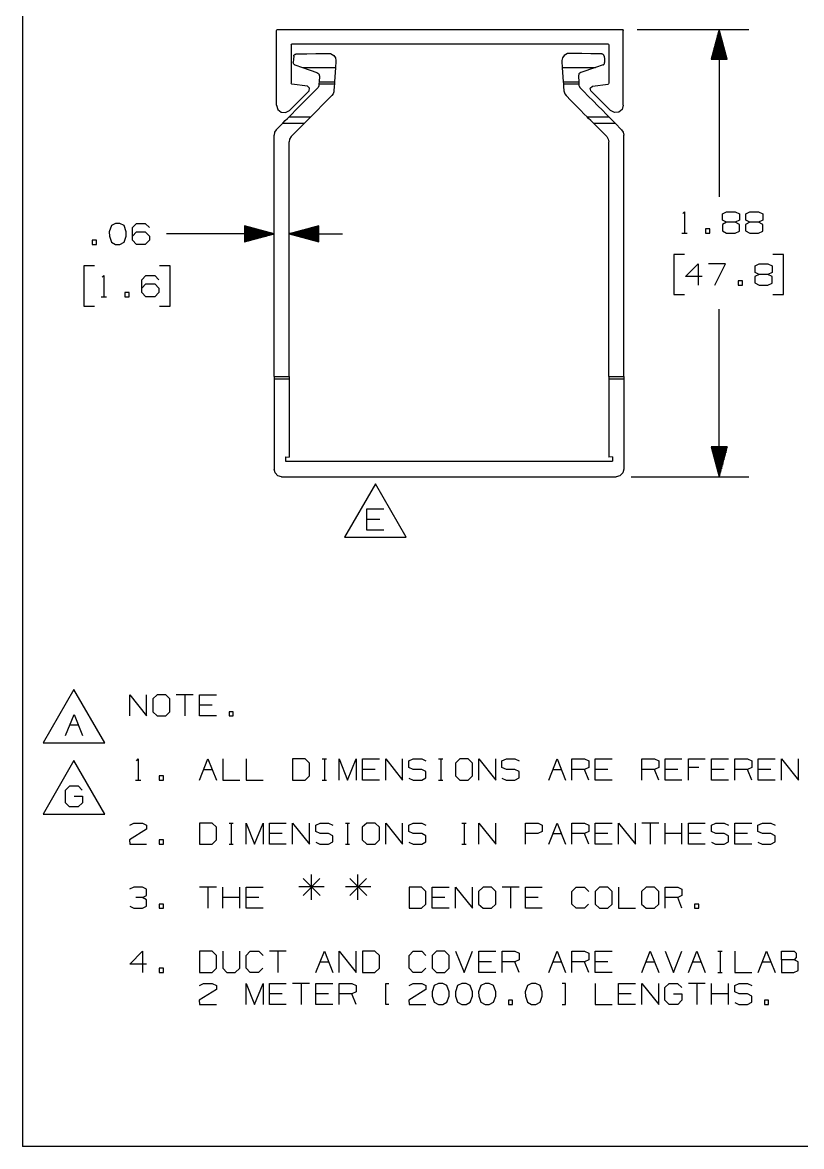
# Model space of a CAD drawing. Extents: x 0.6 to 16.4, y 0.4 to 10.6.
# Drawn here: x 0.633 to 3.915, y 0.44 to 5.172 of the extents above; entities that cross this region are included whole.
import ezdxf

# ---------------------------------------------------------------- set-up
doc = ezdxf.new("R2010")
doc.units = 0
doc.header["$MEASUREMENT"] = 0
doc.layers.add('1', color=7, linetype='Continuous')

msp = doc.modelspace()

# ---------------------------------------------------------------- linework, layer by layer
at = {"layer": '1', "color": 7, "linetype": 'Continuous'}
for p, q in [((0.633067, 10.641915), (0.633067, 0.440085)), ((1.703849, 5.138628), (1.705003, 5.141412)), ((1.703849, 4.823667), (1.703849, 5.138628)), ((1.705003, 5.141412), (1.707786, 5.142565)), ((1.707786, 5.142565), (3.160542, 5.142565)), ((3.160542, 5.142565), (3.163326, 5.141412)), ((3.163326, 5.141412), (3.164479, 5.138628)), ((3.164479, 4.823667), (3.164479, 5.138628)), ((3.223042, 5.142565), (3.69377, 5.142565)), ((3.56877, 5.142565), (3.535277, 5.017565)), ((3.56177, 5.017565), (3.56177, 5.11644)), ((3.563771, 5.017565), (3.563771, 5.123905)), ((3.56577, 5.017565), (3.56577, 5.131369)), ((3.56777, 5.017565), (3.56777, 5.138833)), ((3.56877, 5.142565), (3.56877, 4.438076)), ((3.602264, 5.017565), (3.56877, 5.142565)), ((3.569771, 5.017565), (3.569771, 5.138833)), ((3.57177, 5.017565), (3.57177, 5.131369)), ((3.573771, 5.017565), (3.573771, 5.123905)), ((3.57577, 5.017565), (3.57577, 5.11644)), ((1.764873, 5.077604), (1.766026, 5.080388)), ((1.764873, 5.077604), (1.764873, 4.915702)), ((1.766026, 5.080388), (1.76881, 5.081541)), ((1.76881, 5.081541), (3.099519, 5.081541)), ((3.099519, 5.081541), (3.102303, 5.080388)), ((3.102303, 5.080388), (3.103456, 5.077604)), ((3.103456, 5.077604), (3.103456, 4.915702)), ((3.547771, 5.017565), (3.547771, 5.064192)), ((3.549771, 5.017565), (3.549771, 5.071656)), ((3.55177, 5.017565), (3.55177, 5.07912)), ((3.553771, 5.017565), (3.553771, 5.086584)), ((3.55577, 5.017565), (3.55577, 5.094048)), ((3.55777, 5.017565), (3.55777, 5.101512)), ((3.559771, 5.017565), (3.559771, 5.108976)), ((3.57777, 5.017565), (3.57777, 5.108976)), ((3.579771, 5.017565), (3.579771, 5.101512)), ((3.58177, 5.017565), (3.58177, 5.094048)), ((3.583771, 5.017565), (3.583771, 5.086584)), ((3.585771, 5.017565), (3.585771, 5.07912)), ((3.58777, 5.017565), (3.58777, 5.071656)), ((3.589771, 5.017565), (3.589771, 5.064192)), ((1.774968, 5.01806), (1.773967, 5.003278)), ((1.775779, 5.030028), (1.774968, 5.01806)), ((1.775779, 5.030028), (1.776731, 5.033634)), ((1.776731, 5.033634), (1.780008, 5.037463)), ((1.780008, 5.037463), (1.781483, 5.038304)), ((1.781483, 5.038304), (1.783397, 5.038956)), ((1.783397, 5.038956), (1.784561, 5.039151)), ((1.784561, 5.039151), (1.785406, 5.039204)), ((1.785406, 5.039204), (1.831337, 5.040106)), ((1.831337, 5.040106), (1.869445, 5.040854)), ((1.869445, 5.040854), (1.899628, 5.041447)), ((1.899628, 5.041447), (1.921807, 5.041883)), ((1.921807, 5.041883), (1.922556, 5.041888)), ((1.922556, 5.041888), (1.923807, 5.041858)), ((1.923807, 5.041858), (1.925639, 5.041724)), ((1.925639, 5.041724), (1.931069, 5.040679)), ((1.931069, 5.040679), (1.945106, 5.032246)), ((1.945106, 5.032246), (1.951558, 5.022361)), ((1.951558, 5.022361), (1.953873, 5.012137)), ((2.908094, 5.022412), (2.905761, 5.012188)), ((2.914579, 5.032302), (2.908094, 5.022412)), ((2.928628, 5.040698), (2.914579, 5.032302)), ((2.934009, 5.041726), (2.928628, 5.040698)), ((2.935841, 5.041859), (2.934009, 5.041726)), ((2.937206, 5.041889), (2.935841, 5.041859)), ((2.937824, 5.041883), (2.937206, 5.041889)), ((2.960003, 5.041447), (2.937824, 5.041883)), ((2.990186, 5.040854), (2.960003, 5.041447)), ((3.028294, 5.040106), (2.990186, 5.040854)), ((3.074225, 5.039204), (3.028294, 5.040106)), ((3.07507, 5.039151), (3.074225, 5.039204)), ((3.076234, 5.038956), (3.07507, 5.039151)), ((3.078148, 5.038304), (3.076234, 5.038956)), ((3.079623, 5.037463), (3.078148, 5.038304)), ((3.0829, 5.033634), (3.079623, 5.037463)), ((3.083852, 5.030028), (3.0829, 5.033634)), ((3.083852, 5.030028), (3.084663, 5.01806)), ((3.084663, 5.01806), (3.085664, 5.003278)), ((3.535277, 5.017565), (3.602264, 5.017565)), ((3.53577, 5.017565), (3.53577, 5.019407)), ((3.53577, 5.017565), (3.53577, 5.019407)), ((3.537771, 5.017565), (3.537771, 5.026871)), ((3.539771, 5.017565), (3.539771, 5.034335)), ((3.54177, 5.017565), (3.54177, 5.0418)), ((3.543771, 5.017565), (3.543771, 5.049263)), ((3.54577, 5.017565), (3.54577, 5.056727)), ((3.59177, 5.017565), (3.59177, 5.056727)), ((3.593771, 5.017565), (3.593771, 5.049263)), ((3.595771, 5.017565), (3.595771, 5.0418)), ((3.59777, 5.017565), (3.59777, 5.034335)), ((3.599771, 5.017565), (3.599771, 5.026871)), ((3.60177, 5.017565), (3.60177, 5.019407)), ((3.60177, 5.017565), (3.60177, 5.019407)), ((1.773961, 5.002042), (1.773967, 5.003278)), ((1.774666, 4.998915), (1.773961, 5.002042)), ((1.776334, 4.996185), (1.774666, 4.998915)), ((1.778812, 4.994121), (1.776334, 4.996185)), ((1.780603, 4.9933), (1.778812, 4.994121)), ((1.780603, 4.9933), (1.812828, 4.982282)), ((1.812828, 4.982282), (1.873867, 4.961414)), ((1.812828, 4.982282), (1.952089, 4.982282)), ((1.952089, 4.982282), (1.947979, 4.921604)), ((1.953849, 5.008264), (1.952089, 4.982282)), ((1.953873, 5.012137), (1.953849, 5.008264)), ((2.905761, 5.012188), (2.905782, 5.008264)), ((2.905782, 5.008264), (2.907542, 4.982282)), ((2.907542, 4.982282), (2.911652, 4.921604)), ((2.907542, 4.982282), (3.046803, 4.982282)), ((3.046803, 4.982282), (2.985764, 4.961414)), ((3.079028, 4.9933), (3.046803, 4.982282)), ((3.079028, 4.9933), (3.080819, 4.994121)), ((3.080819, 4.994121), (3.083297, 4.996185)), ((3.083297, 4.996185), (3.084965, 4.998915)), ((3.084965, 4.998915), (3.08567, 5.002042)), ((3.08567, 5.002042), (3.085664, 5.003278)), ((1.873867, 4.961414), (1.881886, 4.955233)), ((1.881886, 4.955233), (1.884485, 4.945448)), ((1.88287, 4.921604), (1.882351, 4.913944)), ((1.884485, 4.945448), (1.88287, 4.921604)), ((1.88287, 4.921604), (1.947979, 4.921604)), ((1.947979, 4.921604), (1.94746, 4.913944)), ((2.911652, 4.921604), (2.912171, 4.913944)), ((2.911652, 4.921604), (2.976761, 4.921604)), ((2.977745, 4.955233), (2.975146, 4.945448)), ((2.975146, 4.945448), (2.976761, 4.921604)), ((2.976761, 4.921604), (2.97728, 4.913944)), ((2.985764, 4.961414), (2.977745, 4.955233)), ((1.840326, 4.884106), (1.757617, 4.801396)), ((1.76585, 4.913106), (1.764873, 4.915702)), ((1.768296, 4.911799), (1.76585, 4.913106)), ((1.833855, 4.903168), (1.768296, 4.911799)), ((1.843018, 4.895649), (1.833855, 4.903168)), ((1.840326, 4.884106), (1.843018, 4.895649)), ((1.842641, 4.862107), (1.861486, 4.881147)), ((1.861486, 4.881147), (1.877376, 4.897202)), ((1.878482, 4.898445), (1.877376, 4.897202)), ((1.881519, 4.904701), (1.878482, 4.898445)), ((1.881895, 4.907216), (1.881519, 4.904701)), ((1.882351, 4.913944), (1.881895, 4.907216)), ((1.882351, 4.913944), (1.94746, 4.913944)), ((1.944936, 4.880383), (1.94155, 4.871131)), ((1.945454, 4.88432), (1.944936, 4.880383)), ((1.946692, 4.902601), (1.945454, 4.88432)), ((1.94746, 4.913944), (1.946692, 4.902601)), ((2.912171, 4.913944), (2.912939, 4.902601)), ((2.912171, 4.913944), (2.97728, 4.913944)), ((2.912939, 4.902601), (2.914177, 4.88432)), ((2.914177, 4.88432), (2.914695, 4.880383)), ((2.914695, 4.880383), (2.918081, 4.871131)), ((2.97728, 4.913944), (2.977736, 4.907216)), ((2.977736, 4.907216), (2.978112, 4.904701)), ((2.978112, 4.904701), (2.981149, 4.898445)), ((2.981149, 4.898445), (2.982255, 4.897202)), ((2.998145, 4.881147), (2.982255, 4.897202)), ((3.01699, 4.862107), (2.998145, 4.881147)), ((3.025311, 4.895649), (3.034473, 4.903168)), ((3.028003, 4.884106), (3.025311, 4.895649)), ((3.028003, 4.884106), (3.110712, 4.801396)), ((3.034473, 4.903168), (3.100033, 4.911799)), ((3.102479, 4.913106), (3.100033, 4.911799)), ((3.103456, 4.915702), (3.102479, 4.913106)), ((1.801972, 4.821016), (1.822284, 4.841539)), ((1.822284, 4.841539), (1.842641, 4.862107)), ((1.894884, 4.82233), (1.915698, 4.84336)), ((1.915698, 4.84336), (1.936415, 4.864292)), ((1.94155, 4.871131), (1.936415, 4.864292)), ((2.918081, 4.871131), (2.923216, 4.864292)), ((2.943933, 4.84336), (2.923216, 4.864292)), ((2.964747, 4.82233), (2.943933, 4.84336)), ((3.037347, 4.841539), (3.01699, 4.862107)), ((3.057659, 4.821016), (3.037347, 4.841539)), ((1.703849, 4.823667), (1.709157, 4.806169)), ((1.709157, 4.806169), (1.723292, 4.794569)), ((1.723292, 4.794569), (1.74149, 4.792776)), ((1.74149, 4.792776), (1.757617, 4.801396)), ((1.756125, 4.774694), (1.767577, 4.786264)), ((1.767577, 4.786264), (1.783259, 4.802109)), ((1.783259, 4.802109), (1.801972, 4.821016)), ((1.847736, 4.774694), (1.85949, 4.786569)), ((1.85949, 4.786569), (1.875635, 4.802882)), ((1.875635, 4.802882), (1.894884, 4.82233)), ((2.983996, 4.802882), (2.964747, 4.82233)), ((3.000141, 4.786569), (2.983996, 4.802882)), ((3.011895, 4.774694), (3.000141, 4.786569)), ((3.076372, 4.802109), (3.057659, 4.821016)), ((3.092055, 4.786264), (3.076372, 4.802109)), ((3.103506, 4.774694), (3.092055, 4.786264)), ((3.126839, 4.792776), (3.110712, 4.801396)), ((3.145036, 4.794569), (3.126839, 4.792776)), ((3.159171, 4.806169), (3.145036, 4.794569)), ((3.164479, 4.823667), (3.159171, 4.806169)), ((1.729426, 4.747718), (1.702115, 4.720124)), ((1.729426, 4.747718), (1.740236, 4.75864)), ((1.729426, 4.747718), (1.821038, 4.747718)), ((1.740236, 4.75864), (1.749563, 4.768064)), ((1.749563, 4.768064), (1.756125, 4.774694)), ((1.756125, 4.774694), (1.847736, 4.774694)), ((1.821038, 4.747718), (1.765278, 4.691381)), ((1.821038, 4.747718), (1.831848, 4.75864)), ((1.831848, 4.75864), (1.841174, 4.768064)), ((1.841174, 4.768064), (1.847736, 4.774694)), ((3.018457, 4.768064), (3.011895, 4.774694)), ((3.011895, 4.774694), (3.103506, 4.774694)), ((3.027783, 4.75864), (3.018457, 4.768064)), ((3.038594, 4.747718), (3.027783, 4.75864)), ((3.038594, 4.747718), (3.094353, 4.691381)), ((3.038594, 4.747718), (3.130205, 4.747718)), ((3.110069, 4.768064), (3.103506, 4.774694)), ((3.119395, 4.75864), (3.110069, 4.768064)), ((3.130205, 4.747718), (3.119395, 4.75864)), ((3.130205, 4.747718), (3.157516, 4.720124)), ((1.695369, 4.709941), (1.693005, 4.697958)), ((1.693357, 3.681416), (1.693005, 4.697958)), ((1.702115, 4.720124), (1.695369, 4.709941)), ((1.765278, 4.691381), (1.758532, 4.681198)), ((3.094353, 4.691381), (3.101099, 4.681198)), ((3.157516, 4.720124), (3.164262, 4.709941)), ((3.164262, 4.709941), (3.166626, 4.697958)), ((3.166274, 3.681416), (3.166626, 4.697958)), ((1.758532, 4.681198), (1.756168, 4.669214)), ((1.75651, 3.681416), (1.756168, 4.669214)), ((3.101099, 4.681198), (3.103464, 4.669214)), ((3.103122, 3.681416), (3.103464, 4.669214)), ((1.693181, 4.252187), (1.693181, 4.406995)), ((1.756339, 4.237815), (1.756339, 4.406995)), ((3.414645, 4.367139), (3.422146, 4.374639)), ((3.422146, 4.374639), (3.422146, 4.285577)), ((3.582645, 4.366202), (3.59952, 4.374639)), ((3.582645, 4.339014), (3.582645, 4.366202)), ((3.59952, 4.374639), (3.636083, 4.374639)), ((3.636083, 4.374639), (3.653895, 4.366202)), ((3.653895, 4.366202), (3.653895, 4.339014)), ((3.680708, 4.366202), (3.697583, 4.374639)), ((3.680708, 4.339014), (3.680708, 4.366202)), ((3.697583, 4.374639), (3.734145, 4.374639)), ((3.734145, 4.374639), (3.751958, 4.366202)), ((3.751958, 4.366202), (3.751958, 4.339014)), ((1.007619, 4.31762), (0.998244, 4.290432)), ((1.025431, 4.326057), (1.007619, 4.31762)), ((1.043244, 4.326057), (1.025431, 4.326057)), ((1.061056, 4.31762), (1.043244, 4.326057)), ((1.070431, 4.290432), (1.061056, 4.31762)), ((1.097244, 4.308245), (1.114118, 4.326057)), ((1.097244, 4.254807), (1.097244, 4.308245)), ((1.114118, 4.326057), (1.150681, 4.326057)), ((1.150681, 4.326057), (1.168494, 4.308245)), ((1.693181, 4.281995), (1.568181, 4.315488)), ((1.568181, 4.315488), (1.568181, 4.248501)), ((1.568181, 4.314995), (1.570023, 4.314995)), ((1.568181, 4.314995), (1.570023, 4.314995)), ((1.568181, 4.312995), (1.577487, 4.312995)), ((1.568181, 4.310995), (1.584952, 4.310995)), ((1.568181, 4.308995), (1.592416, 4.308995)), ((1.568181, 4.306995), (1.59988, 4.306995)), ((1.881339, 4.315488), (1.756339, 4.281995)), ((1.881339, 4.306995), (1.84964, 4.306995)), ((1.881339, 4.308995), (1.857104, 4.308995)), ((1.881339, 4.310995), (1.864568, 4.310995)), ((1.881339, 4.312995), (1.872032, 4.312995)), ((1.881339, 4.314995), (1.879496, 4.314995)), ((1.881339, 4.314995), (1.879496, 4.314995)), ((1.881339, 4.248501), (1.881339, 4.315488)), ((3.59952, 4.330576), (3.581708, 4.321202)), ((3.581708, 4.321202), (3.581708, 4.294951)), ((3.59952, 4.330576), (3.582645, 4.339014)), ((3.636083, 4.330576), (3.59952, 4.330576)), ((3.653895, 4.339014), (3.636083, 4.330576)), ((3.653895, 4.321202), (3.636083, 4.330576)), ((3.653895, 4.294014), (3.653895, 4.321202)), ((3.697583, 4.330576), (3.67977, 4.321202)), ((3.67977, 4.321202), (3.67977, 4.294951)), ((3.697583, 4.330576), (3.680708, 4.339014)), ((3.734145, 4.330576), (3.697583, 4.330576)), ((3.751958, 4.339014), (3.734145, 4.330576)), ((3.751958, 4.321202), (3.734145, 4.330576)), ((3.751958, 4.294014), (3.751958, 4.321202)), ((0.998244, 4.290432), (0.999181, 4.27262)), ((0.999181, 4.27262), (1.007619, 4.24637)), ((1.061056, 4.24637), (1.070431, 4.27262)), ((1.070431, 4.27262), (1.070431, 4.290432)), ((1.097244, 4.27262), (1.114118, 4.290432)), ((1.114118, 4.290432), (1.150681, 4.290432)), ((1.150681, 4.290432), (1.168494, 4.27262)), ((1.168494, 4.27262), (1.168494, 4.254807)), ((1.489431, 4.281995), (1.239431, 4.281995)), ((1.693181, 4.281995), (1.489431, 4.281995)), ((1.568181, 4.304995), (1.607344, 4.304995)), ((1.568181, 4.302995), (1.614808, 4.302995)), ((1.568181, 4.300995), (1.622272, 4.300995)), ((1.568181, 4.298995), (1.629736, 4.298995)), ((1.568181, 4.296995), (1.6372, 4.296995)), ((1.568181, 4.294995), (1.644664, 4.294995)), ((1.568181, 4.292995), (1.652128, 4.292995)), ((1.568181, 4.290995), (1.659593, 4.290995)), ((1.568181, 4.288995), (1.667057, 4.288995)), ((1.568181, 4.286995), (1.674521, 4.286995)), ((1.568181, 4.284995), (1.681985, 4.284995)), ((1.568181, 4.282995), (1.689449, 4.282995)), ((1.568181, 4.248501), (1.693181, 4.281995)), ((1.568181, 4.280995), (1.689449, 4.280995)), ((1.568181, 4.278995), (1.681985, 4.278995)), ((1.568181, 4.276995), (1.674521, 4.276995)), ((1.568181, 4.274995), (1.667057, 4.274995)), ((1.568181, 4.272995), (1.659593, 4.272995)), ((1.568181, 4.270995), (1.652128, 4.270995)), ((1.568181, 4.268995), (1.644664, 4.268995)), ((1.568181, 4.266995), (1.6372, 4.266995)), ((1.568181, 4.264995), (1.629736, 4.264995)), ((1.568181, 4.262995), (1.622272, 4.262995)), ((1.568181, 4.260995), (1.614808, 4.260995)), ((1.568181, 4.258995), (1.607344, 4.258995)), ((1.756339, 4.281995), (1.981339, 4.281995)), ((1.756339, 4.281995), (1.881339, 4.248501)), ((1.881339, 4.282995), (1.760071, 4.282995)), ((1.881339, 4.280995), (1.760071, 4.280995)), ((1.881339, 4.284995), (1.767535, 4.284995)), ((1.881339, 4.278995), (1.767535, 4.278995)), ((1.881339, 4.286995), (1.774999, 4.286995)), ((1.881339, 4.276995), (1.774999, 4.276995)), ((1.881339, 4.288995), (1.782463, 4.288995)), ((1.881339, 4.274995), (1.782463, 4.274995)), ((1.881339, 4.290995), (1.789927, 4.290995)), ((1.881339, 4.272995), (1.789927, 4.272995)), ((1.881339, 4.292995), (1.797391, 4.292995)), ((1.881339, 4.270995), (1.797391, 4.270995)), ((1.881339, 4.294995), (1.804855, 4.294995)), ((1.881339, 4.268995), (1.804855, 4.268995)), ((1.881339, 4.296995), (1.812319, 4.296995)), ((1.881339, 4.266995), (1.812319, 4.266995)), ((1.881339, 4.298995), (1.819783, 4.298995)), ((1.881339, 4.264995), (1.819783, 4.264995)), ((1.881339, 4.300995), (1.827248, 4.300995)), ((1.881339, 4.262995), (1.827248, 4.262995)), ((1.881339, 4.302995), (1.834712, 4.302995)), ((1.881339, 4.260995), (1.834712, 4.260995)), ((1.881339, 4.304995), (1.842176, 4.304995)), ((1.881339, 4.258995), (1.842176, 4.258995)), ((3.410896, 4.285577), (3.433395, 4.285577)), ((3.528646, 4.303389), (3.510833, 4.303389)), ((3.510833, 4.303389), (3.510833, 4.285577)), ((3.510833, 4.285577), (3.528646, 4.285577)), ((3.528646, 4.285577), (3.528646, 4.303389)), ((3.581708, 4.294951), (3.59952, 4.285577)), ((3.59952, 4.285577), (3.636083, 4.285577)), ((3.636083, 4.285577), (3.653895, 4.294014)), ((3.67977, 4.294951), (3.697583, 4.285577)), ((3.697583, 4.285577), (3.734145, 4.285577)), ((3.734145, 4.285577), (3.751958, 4.294014)), ((0.945181, 4.254807), (0.927369, 4.254807)), ((0.927369, 4.254807), (0.927369, 4.236995)), ((0.927369, 4.236995), (0.945181, 4.236995)), ((0.945181, 4.236995), (0.945181, 4.254807)), ((1.007619, 4.24637), (1.025431, 4.236995)), ((1.025431, 4.236995), (1.043244, 4.236995)), ((1.043244, 4.236995), (1.061056, 4.24637)), ((1.114118, 4.236995), (1.097244, 4.254807)), ((1.150681, 4.236995), (1.114118, 4.236995)), ((1.168494, 4.254807), (1.150681, 4.236995)), ((1.568181, 4.256995), (1.59988, 4.256995)), ((1.568181, 4.254995), (1.592416, 4.254995)), ((1.568181, 4.252995), (1.584952, 4.252995)), ((1.568181, 4.250995), (1.577487, 4.250995)), ((1.568181, 4.248995), (1.570023, 4.248995)), ((1.568181, 4.248995), (1.570023, 4.248995)), ((1.881339, 4.256995), (1.84964, 4.256995)), ((1.881339, 4.254995), (1.857104, 4.254995)), ((1.881339, 4.252995), (1.864568, 4.252995)), ((1.881339, 4.250995), (1.872032, 4.250995)), ((1.881339, 4.248995), (1.879496, 4.248995)), ((1.881339, 4.248995), (1.879496, 4.248995)), ((3.422146, 4.195577), (3.377146, 4.195577)), ((3.377146, 4.195577), (3.377146, 4.026827)), ((3.839145, 4.195577), (3.794146, 4.195577)), ((3.839145, 4.026827), (3.839145, 4.195577)), ((0.936743, 4.146995), (0.891743, 4.146995)), ((0.891743, 4.146995), (0.891743, 3.978245)), ((1.255681, 4.146995), (1.210681, 4.146995)), ((1.255681, 3.978245), (1.255681, 4.146995)), ((3.425895, 4.101827), (3.479333, 4.155264)), ((3.479333, 4.155264), (3.479333, 4.066202)), ((3.595208, 4.155264), (3.523958, 4.155264)), ((3.550208, 4.066202), (3.595208, 4.155264)), ((3.720083, 4.146827), (3.736958, 4.155264)), ((3.720083, 4.119639), (3.720083, 4.146827)), ((3.736958, 4.111202), (3.720083, 4.119639)), ((3.736958, 4.155264), (3.77352, 4.155264)), ((3.77352, 4.155264), (3.791333, 4.146827)), ((3.791333, 4.119639), (3.77352, 4.111202)), ((3.791333, 4.146827), (3.791333, 4.119639)), ((0.968619, 4.099183), (0.976119, 4.106682)), ((0.976119, 4.106682), (0.976119, 4.01762)), ((1.136618, 4.08887), (1.153494, 4.106682)), ((1.136618, 4.035432), (1.136618, 4.08887)), ((1.136618, 4.053245), (1.153494, 4.071057)), ((1.153494, 4.106682), (1.190056, 4.106682)), ((1.153494, 4.071057), (1.190056, 4.071057)), ((1.190056, 4.106682), (1.207868, 4.08887)), ((1.190056, 4.071057), (1.207868, 4.053245)), ((3.497145, 4.101827), (3.425895, 4.101827)), ((3.666083, 4.084014), (3.648271, 4.084014)), ((3.648271, 4.084014), (3.648271, 4.066202)), ((3.666083, 4.066202), (3.666083, 4.084014)), ((3.736958, 4.111202), (3.719146, 4.101827)), ((3.719146, 4.101827), (3.719146, 4.075577)), ((3.719146, 4.075577), (3.736958, 4.066202)), ((3.77352, 4.111202), (3.736958, 4.111202)), ((3.791333, 4.101827), (3.77352, 4.111202)), ((3.77352, 4.066202), (3.791333, 4.074639)), ((3.791333, 4.074639), (3.791333, 4.101827)), ((1.082618, 4.035432), (1.064806, 4.035432)), ((1.064806, 4.035432), (1.064806, 4.01762)), ((1.082618, 4.01762), (1.082618, 4.035432)), ((1.153494, 4.01762), (1.136618, 4.035432)), ((1.207868, 4.035432), (1.190056, 4.01762)), ((1.207868, 4.053245), (1.207868, 4.035432)), ((3.377146, 4.026827), (3.422146, 4.026827)), ((3.648271, 4.066202), (3.666083, 4.066202)), ((3.736958, 4.066202), (3.77352, 4.066202)), ((3.794146, 4.026827), (3.839145, 4.026827)), ((0.891743, 3.978245), (0.936743, 3.978245)), ((0.964868, 4.01762), (0.987369, 4.01762)), ((1.064806, 4.01762), (1.082618, 4.01762)), ((1.190056, 4.01762), (1.153494, 4.01762)), ((1.210681, 3.978245), (1.255681, 3.978245)), ((3.56877, 3.259839), (3.56877, 3.964327)), ((1.693357, 3.681416), (1.693359, 3.674345)), ((1.693357, 3.681416), (1.75651, 3.681416)), ((1.693359, 3.674345), (1.693361, 3.671416)), ((1.693361, 3.671416), (1.693492, 3.291324)), ((1.693361, 3.671416), (1.756513, 3.671416)), ((1.75651, 3.681416), (1.756512, 3.674345)), ((1.756512, 3.674345), (1.756513, 3.671416)), ((1.756513, 3.671416), (1.756627, 3.341674)), ((3.103118, 3.671416), (3.103004, 3.341674)), ((3.103119, 3.674345), (3.103118, 3.671416)), ((3.103118, 3.671416), (3.166271, 3.671416)), ((3.103122, 3.681416), (3.103119, 3.674345)), ((3.103122, 3.681416), (3.166274, 3.681416)), ((3.166271, 3.671416), (3.166139, 3.291324)), ((3.166272, 3.674345), (3.166271, 3.671416)), ((3.166274, 3.681416), (3.166272, 3.674345)), ((3.602264, 3.384839), (3.535277, 3.384839)), ((3.535277, 3.384839), (3.56877, 3.259839)), ((3.53577, 3.384839), (3.53577, 3.382996)), ((3.53577, 3.384839), (3.53577, 3.382996)), ((3.537771, 3.384839), (3.537771, 3.375532)), ((3.539771, 3.384839), (3.539771, 3.368068)), ((3.54177, 3.384839), (3.54177, 3.360604)), ((3.543771, 3.384839), (3.543771, 3.35314)), ((3.54577, 3.384839), (3.54577, 3.345676)), ((3.547771, 3.384839), (3.547771, 3.338212)), ((3.549771, 3.384839), (3.549771, 3.330748)), ((3.55177, 3.384839), (3.55177, 3.323283)), ((3.553771, 3.384839), (3.553771, 3.315819)), ((3.55577, 3.384839), (3.55577, 3.308355)), ((3.55777, 3.384839), (3.55777, 3.300891)), ((3.559771, 3.384839), (3.559771, 3.293427)), ((3.56177, 3.384839), (3.56177, 3.285963)), ((3.563771, 3.384839), (3.563771, 3.278499)), ((3.56577, 3.384839), (3.56577, 3.271035)), ((3.56777, 3.384839), (3.56777, 3.263571)), ((3.56877, 3.259839), (3.602264, 3.384839)), ((3.569771, 3.384839), (3.569771, 3.263571)), ((3.57177, 3.384839), (3.57177, 3.271035)), ((3.573771, 3.384839), (3.573771, 3.278499)), ((3.57577, 3.384839), (3.57577, 3.285963)), ((3.57777, 3.384839), (3.57777, 3.293427)), ((3.579771, 3.384839), (3.579771, 3.300891)), ((3.58177, 3.384839), (3.58177, 3.308355)), ((3.583771, 3.384839), (3.583771, 3.315819)), ((3.585771, 3.384839), (3.585771, 3.323283)), ((3.58777, 3.384839), (3.58777, 3.330748)), ((3.589771, 3.384839), (3.589771, 3.338212)), ((3.59177, 3.384839), (3.59177, 3.345676)), ((3.593771, 3.384839), (3.593771, 3.35314)), ((3.595771, 3.384839), (3.595771, 3.360604)), ((3.59777, 3.384839), (3.59777, 3.368068)), ((3.599771, 3.384839), (3.599771, 3.375532)), ((3.60177, 3.384839), (3.60177, 3.382996)), ((3.60177, 3.384839), (3.60177, 3.382996)), ((1.740915, 3.342738), (1.756627, 3.341674)), ((1.740915, 3.342738), (1.740915, 3.324799)), ((1.740915, 3.324799), (3.118716, 3.324799)), ((3.118716, 3.342738), (3.103004, 3.341674)), ((3.118716, 3.342738), (3.118716, 3.324799)), ((1.697716, 3.27558), (1.693492, 3.291324)), ((1.709243, 3.264056), (1.697716, 3.27558)), ((3.161916, 3.27558), (3.150388, 3.264056)), ((3.166139, 3.291324), (3.161916, 3.27558)), ((1.724988, 3.259839), (1.709243, 3.264056)), ((1.724988, 3.259839), (3.134643, 3.259839)), ((2.119731, 3.229775), (1.989827, 3.004775)), ((2.249635, 3.004775), (2.119731, 3.229775)), ((3.150388, 3.264056), (3.134643, 3.259839)), ((3.197143, 3.259839), (3.69377, 3.259839)), ((2.084574, 3.034775), (2.084574, 3.123837)), ((2.084574, 3.123837), (2.155824, 3.123837)), ((2.138012, 3.079775), (2.084574, 3.079775)), ((2.155824, 3.034775), (2.084574, 3.034775)), ((1.989827, 3.004775), (2.249635, 3.004775)), ((0.849832, 2.364624), (0.719928, 2.139624)), ((0.979736, 2.139624), (0.849832, 2.364624)), ((1.084909, 2.252762), (1.084909, 2.341825)), ((1.084909, 2.341825), (1.156159, 2.252762)), ((1.156159, 2.252762), (1.156159, 2.341825)), ((1.200784, 2.341825), (1.182034, 2.324012)), ((1.182034, 2.324012), (1.182034, 2.270575)), ((1.236409, 2.341825), (1.200784, 2.341825)), ((1.254221, 2.324012), (1.236409, 2.341825)), ((1.254221, 2.270575), (1.254221, 2.324012)), ((1.352284, 2.341825), (1.281034, 2.341825)), ((1.316659, 2.341825), (1.316659, 2.252762)), ((1.379096, 2.252762), (1.379096, 2.341825)), ((1.379096, 2.341825), (1.450346, 2.341825)), ((1.432534, 2.297762), (1.379096, 2.297762)), ((0.814676, 2.169624), (0.8503, 2.258686)), ((0.8503, 2.258686), (0.885925, 2.169624)), ((1.182034, 2.270575), (1.200784, 2.252762)), ((1.200784, 2.252762), (1.236409, 2.252762)), ((1.236409, 2.252762), (1.254221, 2.270575)), ((1.450346, 2.252762), (1.379096, 2.252762)), ((1.521221, 2.270575), (1.503409, 2.270575)), ((1.503409, 2.270575), (1.503409, 2.252762)), ((1.503409, 2.252762), (1.521221, 2.252762)), ((1.521221, 2.252762), (1.521221, 2.270575)), ((0.832488, 2.214623), (0.868113, 2.214623)), ((0.719928, 2.139624), (0.979736, 2.139624)), ((0.849832, 2.064624), (0.719928, 1.839624)), ((0.979736, 1.839624), (0.849832, 2.064624)), ((1.113034, 2.064325), (1.120534, 2.071825)), ((1.120534, 2.071825), (1.120534, 1.982762)), ((1.379096, 1.982762), (1.414721, 2.071825)), ((1.414721, 2.071825), (1.450346, 1.982762)), ((1.477159, 2.071825), (1.477159, 1.982762)), ((1.575221, 2.071825), (1.575221, 1.982762)), ((1.823846, 2.071825), (1.771346, 2.071825)), ((1.771346, 2.071825), (1.771346, 1.982762)), ((1.842596, 2.054012), (1.823846, 2.071825)), ((1.842596, 2.000575), (1.842596, 2.054012)), ((1.895659, 2.071825), (1.913471, 2.071825)), ((1.905034, 2.071825), (1.905034, 1.982762)), ((1.967471, 1.982762), (1.967471, 2.071825)), ((1.967471, 2.071825), (2.003096, 1.982762)), ((2.003096, 1.982762), (2.038721, 2.071825)), ((2.038721, 2.071825), (2.038721, 1.982762)), ((2.065534, 1.982762), (2.065534, 2.071825)), ((2.065534, 2.071825), (2.136784, 2.071825)), ((2.163596, 1.982762), (2.163596, 2.071825)), ((2.163596, 2.071825), (2.234846, 1.982762)), ((2.234846, 1.982762), (2.234846, 2.071825)), ((2.260721, 2.063387), (2.279471, 2.071825)), ((2.260721, 2.0362), (2.260721, 2.063387)), ((2.279471, 2.027762), (2.260721, 2.0362)), ((2.279471, 2.071825), (2.315096, 2.071825)), ((2.315096, 2.071825), (2.332909, 2.063387)), ((2.385971, 2.071825), (2.403784, 2.071825)), ((2.395346, 2.071825), (2.395346, 1.982762)), ((2.475596, 2.071825), (2.456846, 2.054012)), ((2.456846, 2.054012), (2.456846, 2.000575)), ((2.511221, 2.071825), (2.475596, 2.071825)), ((2.529034, 2.054012), (2.511221, 2.071825)), ((2.529034, 2.000575), (2.529034, 2.054012)), ((2.555846, 1.982762), (2.555846, 2.071825)), ((2.555846, 2.071825), (2.627096, 1.982762)), ((2.627096, 1.982762), (2.627096, 2.071825)), ((2.652971, 2.063387), (2.671721, 2.071825)), ((2.652971, 2.0362), (2.652971, 2.063387)), ((2.671721, 2.027762), (2.652971, 2.0362)), ((2.671721, 2.071825), (2.707346, 2.071825)), ((2.707346, 2.071825), (2.725159, 2.063387)), ((2.850034, 1.982762), (2.885659, 2.071825)), ((2.885659, 2.071825), (2.921284, 1.982762)), ((2.948096, 1.982762), (2.948096, 2.071825)), ((2.948096, 2.071825), (3.001534, 2.071825)), ((3.001534, 2.071825), (3.019346, 2.063387)), ((3.019346, 2.0362), (3.001534, 2.027762)), ((3.019346, 2.063387), (3.019346, 2.0362)), ((3.046159, 1.982762), (3.046159, 2.071825)), ((3.046159, 2.071825), (3.117409, 2.071825)), ((3.242284, 1.982762), (3.242284, 2.071825)), ((3.242284, 2.071825), (3.295721, 2.071825)), ((3.295721, 2.071825), (3.313534, 2.063387)), ((3.313534, 2.0362), (3.295721, 2.027762)), ((3.313534, 2.063387), (3.313534, 2.0362)), ((3.340346, 1.982762), (3.340346, 2.071825)), ((3.340346, 2.071825), (3.411596, 2.071825)), ((3.438409, 1.982762), (3.438409, 2.071825)), ((3.438409, 2.071825), (3.509659, 2.071825)), ((3.482471, 2.0362), (3.438409, 2.0362)), ((3.536471, 1.982762), (3.536471, 2.071825)), ((3.536471, 2.071825), (3.607721, 2.071825)), ((3.634534, 1.982762), (3.634534, 2.071825)), ((3.634534, 2.071825), (3.687971, 2.071825)), ((3.687971, 2.071825), (3.705784, 2.063387)), ((3.705784, 2.0362), (3.687971, 2.027762)), ((3.705784, 2.063387), (3.705784, 2.0362)), ((3.732596, 1.982762), (3.732596, 2.071825)), ((3.732596, 2.071825), (3.803846, 2.071825)), ((3.830659, 1.982762), (3.830659, 2.071825)), ((3.830659, 2.071825), (3.901909, 1.982762)), ((3.901909, 1.982762), (3.901909, 2.071825)), ((1.227034, 2.000575), (1.209221, 2.000575)), ((1.209221, 2.000575), (1.209221, 1.982762)), ((1.227034, 1.982762), (1.227034, 2.000575)), ((1.396909, 2.027762), (1.432534, 2.027762)), ((1.823846, 1.982762), (1.842596, 2.000575)), ((2.118971, 2.027762), (2.065534, 2.027762)), ((2.260721, 1.9912), (2.278534, 1.982762)), ((2.315096, 2.027762), (2.279471, 2.027762)), ((2.332909, 2.018387), (2.315096, 2.027762)), ((2.315096, 1.982762), (2.332909, 1.992137)), ((2.332909, 1.992137), (2.332909, 2.018387)), ((2.456846, 2.000575), (2.475596, 1.982762)), ((2.511221, 1.982762), (2.529034, 2.000575)), ((2.652971, 1.9912), (2.670784, 1.982762)), ((2.707346, 2.027762), (2.671721, 2.027762)), ((2.725159, 2.018387), (2.707346, 2.027762)), ((2.707346, 1.982762), (2.725159, 1.992137)), ((2.725159, 1.992137), (2.725159, 2.018387)), ((2.867846, 2.027762), (2.903471, 2.027762)), ((3.001534, 2.027762), (2.948096, 2.027762)), ((3.019346, 1.982762), (3.001534, 2.027762)), ((3.099596, 2.027762), (3.046159, 2.027762)), ((3.295721, 2.027762), (3.242284, 2.027762)), ((3.313534, 1.982762), (3.295721, 2.027762)), ((3.393784, 2.027762), (3.340346, 2.027762)), ((3.589909, 2.027762), (3.536471, 2.027762)), ((3.687971, 2.027762), (3.634534, 2.027762)), ((3.705784, 1.982762), (3.687971, 2.027762)), ((3.786034, 2.027762), (3.732596, 2.027762)), ((0.813738, 1.940874), (0.832488, 1.958686)), ((0.813738, 1.887436), (0.813738, 1.940874)), ((0.832488, 1.958686), (0.867176, 1.958686)), ((0.867176, 1.958686), (0.884988, 1.940874)), ((1.109284, 1.982762), (1.131784, 1.982762)), ((1.209221, 1.982762), (1.227034, 1.982762)), ((1.477159, 1.982762), (1.548409, 1.982762)), ((1.575221, 1.982762), (1.646471, 1.982762)), ((1.771346, 1.982762), (1.823846, 1.982762)), ((1.895659, 1.982762), (1.913471, 1.982762)), ((2.136784, 1.982762), (2.065534, 1.982762)), ((2.278534, 1.982762), (2.315096, 1.982762)), ((2.385971, 1.982762), (2.403784, 1.982762)), ((2.475596, 1.982762), (2.511221, 1.982762)), ((2.670784, 1.982762), (2.707346, 1.982762)), ((3.117409, 1.982762), (3.046159, 1.982762)), ((3.411596, 1.982762), (3.340346, 1.982762)), ((3.607721, 1.982762), (3.536471, 1.982762)), ((3.803846, 1.982762), (3.732596, 1.982762)), ((0.8503, 1.914623), (0.885925, 1.914623)), ((0.885925, 1.914623), (0.885925, 1.887436)), ((0.83155, 1.869624), (0.813738, 1.887436)), ((0.868113, 1.869624), (0.83155, 1.869624)), ((0.885925, 1.887436), (0.868113, 1.869624)), ((0.719928, 1.839624), (0.979736, 1.839624)), ((1.084909, 1.793387), (1.101784, 1.801825)), ((1.101784, 1.801825), (1.138346, 1.801825)), ((1.138346, 1.801825), (1.156159, 1.793387)), ((1.431596, 1.801825), (1.379096, 1.801825)), ((1.379096, 1.801825), (1.379096, 1.712762)), ((1.450346, 1.784012), (1.431596, 1.801825)), ((1.503409, 1.801825), (1.521221, 1.801825)), ((1.512784, 1.801825), (1.512784, 1.712762)), ((1.575221, 1.712762), (1.575221, 1.801825)), ((1.575221, 1.801825), (1.610846, 1.712762)), ((1.610846, 1.712762), (1.646471, 1.801825)), ((1.646471, 1.801825), (1.646471, 1.712762)), ((1.673284, 1.712762), (1.673284, 1.801825)), ((1.673284, 1.801825), (1.744534, 1.801825)), ((1.771346, 1.712762), (1.771346, 1.801825)), ((1.771346, 1.801825), (1.842596, 1.712762)), ((1.842596, 1.712762), (1.842596, 1.801825)), ((1.868471, 1.793387), (1.887221, 1.801825)), ((1.887221, 1.801825), (1.922846, 1.801825)), ((1.922846, 1.801825), (1.940659, 1.793387)), ((1.993721, 1.801825), (2.011534, 1.801825)), ((2.003096, 1.801825), (2.003096, 1.712762)), ((2.083346, 1.801825), (2.064596, 1.784012)), ((2.118971, 1.801825), (2.083346, 1.801825)), ((2.136784, 1.784012), (2.118971, 1.801825)), ((2.163596, 1.712762), (2.163596, 1.801825)), ((2.163596, 1.801825), (2.234846, 1.712762)), ((2.234846, 1.712762), (2.234846, 1.801825)), ((2.260721, 1.793387), (2.279471, 1.801825)), ((2.279471, 1.801825), (2.315096, 1.801825)), ((2.315096, 1.801825), (2.332909, 1.793387)), ((2.484034, 1.801825), (2.501846, 1.801825)), ((2.493409, 1.801825), (2.493409, 1.712762)), ((2.555846, 1.712762), (2.555846, 1.801825)), ((2.555846, 1.801825), (2.627096, 1.712762)), ((2.627096, 1.712762), (2.627096, 1.801825)), ((2.751971, 1.712762), (2.751971, 1.801825)), ((2.751971, 1.801825), (2.805409, 1.801825)), ((2.805409, 1.801825), (2.823221, 1.793387)), ((2.850034, 1.712762), (2.885659, 1.801825)), ((2.885659, 1.801825), (2.921284, 1.712762)), ((2.948096, 1.712762), (2.948096, 1.801825)), ((2.948096, 1.801825), (3.001534, 1.801825)), ((3.001534, 1.801825), (3.019346, 1.793387)), ((3.046159, 1.712762), (3.046159, 1.801825)), ((3.046159, 1.801825), (3.117409, 1.801825)), ((3.144221, 1.712762), (3.144221, 1.801825)), ((3.144221, 1.801825), (3.215471, 1.712762)), ((3.215471, 1.712762), (3.215471, 1.801825)), ((3.313534, 1.801825), (3.242284, 1.801825)), ((3.277909, 1.801825), (3.277909, 1.712762)), ((3.340346, 1.712762), (3.340346, 1.801825)), ((3.411596, 1.712762), (3.411596, 1.801825)), ((3.438409, 1.712762), (3.438409, 1.801825)), ((3.438409, 1.801825), (3.509659, 1.801825)), ((3.535534, 1.793387), (3.554284, 1.801825)), ((3.554284, 1.801825), (3.589909, 1.801825)), ((3.589909, 1.801825), (3.607721, 1.793387)), ((3.634534, 1.712762), (3.634534, 1.801825)), ((3.634534, 1.801825), (3.705784, 1.801825)), ((3.731659, 1.793387), (3.750409, 1.801825)), ((3.750409, 1.801825), (3.786034, 1.801825)), ((3.786034, 1.801825), (3.803846, 1.793387)), ((1.156159, 1.775575), (1.083971, 1.730575)), ((1.156159, 1.793387), (1.156159, 1.775575)), ((1.450346, 1.730575), (1.450346, 1.784012)), ((1.726721, 1.757762), (1.673284, 1.757762)), ((1.868471, 1.7662), (1.868471, 1.793387)), ((1.887221, 1.757762), (1.868471, 1.7662)), ((1.922846, 1.757762), (1.887221, 1.757762)), ((1.940659, 1.748387), (1.922846, 1.757762)), ((2.064596, 1.784012), (2.064596, 1.730575)), ((2.136784, 1.730575), (2.136784, 1.784012)), ((2.260721, 1.7662), (2.260721, 1.793387)), ((2.279471, 1.757762), (2.260721, 1.7662)), ((2.315096, 1.757762), (2.279471, 1.757762)), ((2.332909, 1.748387), (2.315096, 1.757762)), ((2.804471, 1.757762), (2.751971, 1.757762)), ((2.823221, 1.7662), (2.804471, 1.757762)), ((2.823221, 1.793387), (2.823221, 1.7662)), ((2.867846, 1.757762), (2.903471, 1.757762)), ((3.001534, 1.757762), (2.948096, 1.757762)), ((3.019346, 1.7662), (3.001534, 1.757762)), ((3.019346, 1.712762), (3.001534, 1.757762)), ((3.019346, 1.793387), (3.019346, 1.7662)), ((3.099596, 1.757762), (3.046159, 1.757762)), ((3.411596, 1.757762), (3.340346, 1.757762)), ((3.491846, 1.757762), (3.438409, 1.757762)), ((3.535534, 1.7662), (3.535534, 1.793387)), ((3.554284, 1.757762), (3.535534, 1.7662)), ((3.589909, 1.757762), (3.554284, 1.757762)), ((3.607721, 1.748387), (3.589909, 1.757762)), ((3.687971, 1.757762), (3.634534, 1.757762)), ((3.731659, 1.7662), (3.731659, 1.793387)), ((3.750409, 1.757762), (3.731659, 1.7662)), ((3.786034, 1.757762), (3.750409, 1.757762)), ((3.803846, 1.748387), (3.786034, 1.757762)), ((1.083971, 1.730575), (1.084909, 1.712762)), ((1.084909, 1.712762), (1.156159, 1.712762)), ((1.227034, 1.730575), (1.209221, 1.730575)), ((1.209221, 1.730575), (1.209221, 1.712762)), ((1.209221, 1.712762), (1.227034, 1.712762)), ((1.227034, 1.712762), (1.227034, 1.730575)), ((1.379096, 1.712762), (1.431596, 1.712762)), ((1.431596, 1.712762), (1.450346, 1.730575)), ((1.503409, 1.712762), (1.521221, 1.712762)), ((1.744534, 1.712762), (1.673284, 1.712762)), ((1.868471, 1.7212), (1.886284, 1.712762)), ((1.886284, 1.712762), (1.922846, 1.712762)), ((1.922846, 1.712762), (1.940659, 1.722137)), ((1.940659, 1.722137), (1.940659, 1.748387)), ((1.993721, 1.712762), (2.011534, 1.712762)), ((2.064596, 1.730575), (2.083346, 1.712762)), ((2.083346, 1.712762), (2.118971, 1.712762)), ((2.118971, 1.712762), (2.136784, 1.730575)), ((2.260721, 1.7212), (2.278534, 1.712762)), ((2.278534, 1.712762), (2.315096, 1.712762)), ((2.315096, 1.712762), (2.332909, 1.722137)), ((2.332909, 1.722137), (2.332909, 1.748387)), ((2.484034, 1.712762), (2.501846, 1.712762)), ((3.117409, 1.712762), (3.046159, 1.712762)), ((3.509659, 1.712762), (3.438409, 1.712762)), ((3.535534, 1.7212), (3.553346, 1.712762)), ((3.553346, 1.712762), (3.589909, 1.712762)), ((3.589909, 1.712762), (3.607721, 1.722137)), ((3.607721, 1.722137), (3.607721, 1.748387)), ((3.705784, 1.712762), (3.634534, 1.712762)), ((3.731659, 1.7212), (3.749471, 1.712762)), ((3.749471, 1.712762), (3.786034, 1.712762)), ((3.786034, 1.712762), (3.803846, 1.722137)), ((3.803846, 1.722137), (3.803846, 1.748387)), ((1.885721, 1.568387), (1.816346, 1.497137)), ((1.816346, 1.568387), (1.887596, 1.497137)), ((1.850096, 1.478387), (1.850096, 1.585262)), ((2.081846, 1.568387), (2.012471, 1.497137)), ((2.012471, 1.568387), (2.083721, 1.497137)), ((2.046221, 1.478387), (2.046221, 1.585262)), ((1.101784, 1.531825), (1.083971, 1.523387)), ((1.138346, 1.531825), (1.101784, 1.531825)), ((1.156159, 1.523387), (1.138346, 1.531825)), ((1.156159, 1.4962), (1.156159, 1.523387)), ((1.450346, 1.531825), (1.379096, 1.531825)), ((1.414721, 1.531825), (1.414721, 1.442762)), ((1.477159, 1.442762), (1.477159, 1.531825)), ((1.548409, 1.442762), (1.548409, 1.531825)), ((1.575221, 1.442762), (1.575221, 1.531825)), ((1.575221, 1.531825), (1.646471, 1.531825)), ((1.904471, 1.532762), (1.797596, 1.532762)), ((2.100596, 1.532762), (1.993721, 1.532762)), ((2.314159, 1.531825), (2.261659, 1.531825)), ((2.261659, 1.531825), (2.261659, 1.442762)), ((2.332909, 1.514012), (2.314159, 1.531825)), ((2.359721, 1.442762), (2.359721, 1.531825)), ((2.359721, 1.531825), (2.430971, 1.531825)), ((2.457784, 1.442762), (2.457784, 1.531825)), ((2.457784, 1.531825), (2.529034, 1.442762)), ((2.529034, 1.442762), (2.529034, 1.531825)), ((2.573659, 1.531825), (2.554909, 1.514012)), ((2.609284, 1.531825), (2.573659, 1.531825)), ((2.627096, 1.514012), (2.609284, 1.531825)), ((2.725159, 1.531825), (2.653909, 1.531825)), ((2.689534, 1.531825), (2.689534, 1.442762)), ((2.751971, 1.442762), (2.751971, 1.531825)), ((2.751971, 1.531825), (2.823221, 1.531825)), ((2.948096, 1.514012), (2.965909, 1.531825)), ((2.965909, 1.531825), (3.001534, 1.531825)), ((3.001534, 1.531825), (3.019346, 1.514012)), ((3.063971, 1.531825), (3.045221, 1.514012)), ((3.099596, 1.531825), (3.063971, 1.531825)), ((3.117409, 1.514012), (3.099596, 1.531825)), ((3.144221, 1.531825), (3.144221, 1.442762)), ((3.260096, 1.531825), (3.241346, 1.514012)), ((3.295721, 1.531825), (3.260096, 1.531825)), ((3.313534, 1.514012), (3.295721, 1.531825)), ((3.340346, 1.442762), (3.340346, 1.531825)), ((3.340346, 1.531825), (3.393784, 1.531825)), ((3.393784, 1.531825), (3.411596, 1.523387)), ((3.411596, 1.523387), (3.411596, 1.4962)), ((1.138346, 1.487762), (1.111159, 1.487762)), ((1.138346, 1.487762), (1.156159, 1.4962)), ((1.156159, 1.478387), (1.138346, 1.487762)), ((1.156159, 1.4512), (1.156159, 1.478387)), ((1.548409, 1.487762), (1.477159, 1.487762)), ((1.628659, 1.487762), (1.575221, 1.487762)), ((2.332909, 1.460575), (2.332909, 1.514012)), ((2.413159, 1.487762), (2.359721, 1.487762)), ((2.554909, 1.514012), (2.554909, 1.460575)), ((2.627096, 1.460575), (2.627096, 1.514012)), ((2.805409, 1.487762), (2.751971, 1.487762)), ((2.948096, 1.460575), (2.948096, 1.514012)), ((3.045221, 1.514012), (3.045221, 1.460575)), ((3.117409, 1.460575), (3.117409, 1.514012)), ((3.241346, 1.514012), (3.241346, 1.460575)), ((3.313534, 1.460575), (3.313534, 1.514012)), ((3.393784, 1.487762), (3.340346, 1.487762)), ((3.411596, 1.4962), (3.393784, 1.487762)), ((3.411596, 1.442762), (3.393784, 1.487762)), ((1.084909, 1.4512), (1.101784, 1.442762)), ((1.101784, 1.442762), (1.138346, 1.442762)), ((1.138346, 1.442762), (1.156159, 1.4512)), ((1.227034, 1.460575), (1.209221, 1.460575)), ((1.209221, 1.460575), (1.209221, 1.442762)), ((1.209221, 1.442762), (1.227034, 1.442762)), ((1.227034, 1.442762), (1.227034, 1.460575)), ((1.646471, 1.442762), (1.575221, 1.442762)), ((2.261659, 1.442762), (2.314159, 1.442762)), ((2.314159, 1.442762), (2.332909, 1.460575)), ((2.430971, 1.442762), (2.359721, 1.442762)), ((2.554909, 1.460575), (2.573659, 1.442762)), ((2.573659, 1.442762), (2.609284, 1.442762)), ((2.609284, 1.442762), (2.627096, 1.460575)), ((2.823221, 1.442762), (2.751971, 1.442762)), ((2.965909, 1.442762), (2.948096, 1.460575)), ((3.000596, 1.442762), (2.965909, 1.442762)), ((3.018409, 1.460575), (3.000596, 1.442762)), ((3.045221, 1.460575), (3.063971, 1.442762)), ((3.063971, 1.442762), (3.099596, 1.442762)), ((3.099596, 1.442762), (3.117409, 1.460575)), ((3.144221, 1.442762), (3.215471, 1.442762)), ((3.241346, 1.460575), (3.260096, 1.442762)), ((3.260096, 1.442762), (3.295721, 1.442762)), ((3.295721, 1.442762), (3.313534, 1.460575)), ((3.482471, 1.460575), (3.464659, 1.460575)), ((3.464659, 1.460575), (3.464659, 1.442762)), ((3.464659, 1.442762), (3.482471, 1.442762)), ((3.482471, 1.442762), (3.482471, 1.460575)), ((1.084909, 1.208387), (1.138346, 1.261825)), ((1.138346, 1.261825), (1.138346, 1.172762)), ((1.431596, 1.261825), (1.379096, 1.261825)), ((1.379096, 1.261825), (1.379096, 1.172762)), ((1.450346, 1.244012), (1.431596, 1.261825)), ((1.450346, 1.190575), (1.450346, 1.244012)), ((1.477159, 1.261825), (1.477159, 1.190575)), ((1.548409, 1.190575), (1.548409, 1.261825)), ((1.575221, 1.244012), (1.593034, 1.261825)), ((1.575221, 1.190575), (1.575221, 1.244012)), ((1.593034, 1.261825), (1.628659, 1.261825)), ((1.628659, 1.261825), (1.646471, 1.244012)), ((1.744534, 1.261825), (1.673284, 1.261825)), ((1.708909, 1.261825), (1.708909, 1.172762)), ((1.869409, 1.172762), (1.905034, 1.261825)), ((1.905034, 1.261825), (1.940659, 1.172762)), ((1.967471, 1.172762), (1.967471, 1.261825)), ((1.967471, 1.261825), (2.038721, 1.172762)), ((2.038721, 1.172762), (2.038721, 1.261825)), ((2.118034, 1.261825), (2.065534, 1.261825)), ((2.065534, 1.261825), (2.065534, 1.172762)), ((2.136784, 1.244012), (2.118034, 1.261825)), ((2.136784, 1.190575), (2.136784, 1.244012)), ((2.261659, 1.244012), (2.279471, 1.261825)), ((2.261659, 1.190575), (2.261659, 1.244012)), ((2.279471, 1.261825), (2.315096, 1.261825)), ((2.315096, 1.261825), (2.332909, 1.244012)), ((2.377534, 1.261825), (2.358784, 1.244012)), ((2.358784, 1.244012), (2.358784, 1.190575)), ((2.413159, 1.261825), (2.377534, 1.261825)), ((2.430971, 1.244012), (2.413159, 1.261825)), ((2.430971, 1.190575), (2.430971, 1.244012)), ((2.457784, 1.261825), (2.493409, 1.172762)), ((2.493409, 1.172762), (2.529034, 1.261825)), ((2.555846, 1.172762), (2.555846, 1.261825)), ((2.555846, 1.261825), (2.627096, 1.261825)), ((2.653909, 1.172762), (2.653909, 1.261825)), ((2.653909, 1.261825), (2.707346, 1.261825)), ((2.707346, 1.261825), (2.725159, 1.253387)), ((2.725159, 1.253387), (2.725159, 1.2262)), ((2.850034, 1.172762), (2.885659, 1.261825)), ((2.885659, 1.261825), (2.921284, 1.172762)), ((2.948096, 1.172762), (2.948096, 1.261825)), ((2.948096, 1.261825), (3.001534, 1.261825)), ((3.001534, 1.261825), (3.019346, 1.253387)), ((3.019346, 1.253387), (3.019346, 1.2262)), ((3.046159, 1.172762), (3.046159, 1.261825)), ((3.046159, 1.261825), (3.117409, 1.261825)), ((3.242284, 1.172762), (3.277909, 1.261825)), ((3.277909, 1.261825), (3.313534, 1.172762)), ((3.340346, 1.261825), (3.375971, 1.172762)), ((3.375971, 1.172762), (3.411596, 1.261825)), ((3.438409, 1.172762), (3.474034, 1.261825)), ((3.474034, 1.261825), (3.509659, 1.172762)), ((3.562721, 1.261825), (3.580534, 1.261825)), ((3.572096, 1.261825), (3.572096, 1.172762)), ((3.634534, 1.261825), (3.634534, 1.172762)), ((3.732596, 1.172762), (3.768221, 1.261825)), ((3.768221, 1.261825), (3.803846, 1.172762)), ((3.830659, 1.2262), (3.830659, 1.261825)), ((3.830659, 1.261825), (3.884096, 1.261825)), ((3.884096, 1.261825), (3.892534, 1.253387)), ((3.892534, 1.235575), (3.884096, 1.2262)), ((3.892534, 1.253387), (3.892534, 1.235575)), ((1.156159, 1.208387), (1.084909, 1.208387)), ((1.227034, 1.190575), (1.209221, 1.190575)), ((1.209221, 1.190575), (1.209221, 1.172762)), ((1.227034, 1.172762), (1.227034, 1.190575)), ((1.431596, 1.172762), (1.450346, 1.190575)), ((1.477159, 1.190575), (1.494034, 1.172762)), ((1.529659, 1.172762), (1.548409, 1.190575)), ((1.593034, 1.172762), (1.575221, 1.190575)), ((1.645534, 1.190575), (1.627721, 1.172762)), ((1.887221, 1.217762), (1.922846, 1.217762)), ((2.118034, 1.172762), (2.136784, 1.190575)), ((2.279471, 1.172762), (2.261659, 1.190575)), ((2.331971, 1.190575), (2.314159, 1.172762)), ((2.358784, 1.190575), (2.377534, 1.172762)), ((2.413159, 1.172762), (2.430971, 1.190575)), ((2.609284, 1.217762), (2.555846, 1.217762)), ((2.707346, 1.217762), (2.653909, 1.217762)), ((2.725159, 1.2262), (2.707346, 1.217762)), ((2.725159, 1.172762), (2.707346, 1.217762)), ((2.867846, 1.217762), (2.903471, 1.217762)), ((3.001534, 1.217762), (2.948096, 1.217762)), ((3.019346, 1.2262), (3.001534, 1.217762)), ((3.019346, 1.172762), (3.001534, 1.217762)), ((3.099596, 1.217762), (3.046159, 1.217762)), ((3.260096, 1.217762), (3.295721, 1.217762)), ((3.456221, 1.217762), (3.491846, 1.217762)), ((3.750409, 1.217762), (3.786034, 1.217762)), ((3.884096, 1.2262), (3.830659, 1.2262)), ((3.830659, 1.2262), (3.830659, 1.172762)), ((3.900971, 1.217762), (3.884096, 1.2262)), ((3.900971, 1.1812), (3.900971, 1.217762)), ((1.209221, 1.172762), (1.227034, 1.172762)), ((1.379096, 1.172762), (1.431596, 1.172762)), ((1.494034, 1.172762), (1.529659, 1.172762)), ((1.627721, 1.172762), (1.593034, 1.172762)), ((2.065534, 1.172762), (2.118034, 1.172762)), ((2.314159, 1.172762), (2.279471, 1.172762)), ((2.377534, 1.172762), (2.413159, 1.172762)), ((2.627096, 1.172762), (2.555846, 1.172762)), ((3.117409, 1.172762), (3.046159, 1.172762)), ((3.562721, 1.172762), (3.580534, 1.172762)), ((3.634534, 1.172762), (3.705784, 1.172762)), ((3.830659, 1.172762), (3.883159, 1.172762)), ((3.883159, 1.172762), (3.900971, 1.1812)), ((1.450346, 1.100575), (1.378159, 1.055575)), ((1.379096, 1.118387), (1.395971, 1.126825)), ((1.395971, 1.126825), (1.432534, 1.126825)), ((1.432534, 1.126825), (1.450346, 1.118387)), ((1.450346, 1.118387), (1.450346, 1.100575)), ((1.575221, 1.037762), (1.575221, 1.126825)), ((1.575221, 1.126825), (1.610846, 1.037762)), ((1.610846, 1.037762), (1.646471, 1.126825)), ((1.646471, 1.126825), (1.646471, 1.037762)), ((1.673284, 1.037762), (1.673284, 1.126825)), ((1.673284, 1.126825), (1.744534, 1.126825)), ((1.842596, 1.126825), (1.771346, 1.126825)), ((1.806971, 1.126825), (1.806971, 1.037762)), ((1.869409, 1.037762), (1.869409, 1.126825)), ((1.869409, 1.126825), (1.940659, 1.126825)), ((1.967471, 1.037762), (1.967471, 1.126825)), ((1.967471, 1.126825), (2.020909, 1.126825)), ((2.020909, 1.126825), (2.038721, 1.118387)), ((2.038721, 1.0912), (2.020909, 1.082762)), ((2.038721, 1.118387), (2.038721, 1.0912)), ((2.163596, 1.037762), (2.163596, 1.126825)), ((2.163596, 1.126825), (2.176721, 1.126825)), ((2.332909, 1.100575), (2.260721, 1.055575)), ((2.261659, 1.118387), (2.278534, 1.126825)), ((2.278534, 1.126825), (2.315096, 1.126825)), ((2.315096, 1.126825), (2.332909, 1.118387)), ((2.332909, 1.118387), (2.332909, 1.100575)), ((2.368159, 1.118387), (2.358784, 1.0912)), ((2.358784, 1.0912), (2.359721, 1.073387)), ((2.385971, 1.126825), (2.368159, 1.118387)), ((2.403784, 1.126825), (2.385971, 1.126825)), ((2.421596, 1.118387), (2.403784, 1.126825)), ((2.430971, 1.0912), (2.421596, 1.118387)), ((2.430971, 1.073387), (2.430971, 1.0912)), ((2.466221, 1.118387), (2.456846, 1.0912)), ((2.456846, 1.0912), (2.457784, 1.073387)), ((2.484034, 1.126825), (2.466221, 1.118387)), ((2.501846, 1.126825), (2.484034, 1.126825)), ((2.519659, 1.118387), (2.501846, 1.126825)), ((2.529034, 1.0912), (2.519659, 1.118387)), ((2.529034, 1.073387), (2.529034, 1.0912)), ((2.564284, 1.118387), (2.554909, 1.0912)), ((2.554909, 1.0912), (2.555846, 1.073387)), ((2.582096, 1.126825), (2.564284, 1.118387)), ((2.599909, 1.126825), (2.582096, 1.126825)), ((2.617721, 1.118387), (2.599909, 1.126825)), ((2.627096, 1.0912), (2.617721, 1.118387)), ((2.627096, 1.073387), (2.627096, 1.0912)), ((2.760409, 1.118387), (2.751034, 1.0912)), ((2.751034, 1.0912), (2.751971, 1.073387)), ((2.778221, 1.126825), (2.760409, 1.118387)), ((2.796034, 1.126825), (2.778221, 1.126825)), ((2.813846, 1.118387), (2.796034, 1.126825)), ((2.823221, 1.0912), (2.813846, 1.118387)), ((2.823221, 1.073387), (2.823221, 1.0912)), ((2.921284, 1.126825), (2.907221, 1.126825)), ((2.921284, 1.037762), (2.921284, 1.126825)), ((3.046159, 1.126825), (3.046159, 1.037762)), ((3.144221, 1.037762), (3.144221, 1.126825)), ((3.144221, 1.126825), (3.215471, 1.126825)), ((3.242284, 1.037762), (3.242284, 1.126825)), ((3.242284, 1.126825), (3.313534, 1.037762)), ((3.313534, 1.037762), (3.313534, 1.126825)), ((3.339409, 1.109012), (3.358159, 1.126825)), ((3.339409, 1.055575), (3.339409, 1.109012)), ((3.358159, 1.126825), (3.392846, 1.126825)), ((3.392846, 1.126825), (3.410659, 1.109012)), ((3.509659, 1.126825), (3.438409, 1.126825)), ((3.474034, 1.126825), (3.474034, 1.037762)), ((3.536471, 1.037762), (3.536471, 1.126825)), ((3.607721, 1.037762), (3.607721, 1.126825)), ((3.633596, 1.118387), (3.652346, 1.126825)), ((3.633596, 1.0912), (3.633596, 1.118387)), ((3.652346, 1.082762), (3.633596, 1.0912)), ((3.652346, 1.126825), (3.687971, 1.126825)), ((3.687971, 1.126825), (3.705784, 1.118387)), ((1.378159, 1.055575), (1.379096, 1.037762)), ((1.726721, 1.082762), (1.673284, 1.082762)), ((1.922846, 1.082762), (1.869409, 1.082762)), ((2.020909, 1.082762), (1.967471, 1.082762)), ((2.038721, 1.037762), (2.020909, 1.082762)), ((2.260721, 1.055575), (2.261659, 1.037762)), ((2.359721, 1.073387), (2.368159, 1.047137)), ((2.368159, 1.047137), (2.385971, 1.037762)), ((2.403784, 1.037762), (2.421596, 1.047137)), ((2.421596, 1.047137), (2.430971, 1.073387)), ((2.457784, 1.073387), (2.466221, 1.047137)), ((2.466221, 1.047137), (2.484034, 1.037762)), ((2.501846, 1.037762), (2.519659, 1.047137)), ((2.519659, 1.047137), (2.529034, 1.073387)), ((2.555846, 1.073387), (2.564284, 1.047137)), ((2.564284, 1.047137), (2.582096, 1.037762)), ((2.599909, 1.037762), (2.617721, 1.047137)), ((2.617721, 1.047137), (2.627096, 1.073387)), ((2.697971, 1.055575), (2.680159, 1.055575)), ((2.680159, 1.055575), (2.680159, 1.037762)), ((2.697971, 1.037762), (2.697971, 1.055575)), ((2.751971, 1.073387), (2.760409, 1.047137)), ((2.760409, 1.047137), (2.778221, 1.037762)), ((2.796034, 1.037762), (2.813846, 1.047137)), ((2.813846, 1.047137), (2.823221, 1.073387)), ((3.197659, 1.082762), (3.144221, 1.082762)), ((3.357221, 1.037762), (3.339409, 1.055575)), ((3.375971, 1.082762), (3.411596, 1.082762)), ((3.411596, 1.055575), (3.393784, 1.037762)), ((3.411596, 1.082762), (3.411596, 1.055575)), ((3.607721, 1.082762), (3.536471, 1.082762)), ((3.633596, 1.0462), (3.651409, 1.037762)), ((3.687971, 1.082762), (3.652346, 1.082762)), ((3.705784, 1.073387), (3.687971, 1.082762)), ((3.687971, 1.037762), (3.705784, 1.047137)), ((3.705784, 1.047137), (3.705784, 1.073387)), ((3.776659, 1.055575), (3.758846, 1.055575)), ((3.758846, 1.055575), (3.758846, 1.037762)), ((3.776659, 1.037762), (3.776659, 1.055575)), ((1.379096, 1.037762), (1.450346, 1.037762)), ((1.744534, 1.037762), (1.673284, 1.037762)), ((1.940659, 1.037762), (1.869409, 1.037762)), ((2.176721, 1.037762), (2.163596, 1.037762)), ((2.261659, 1.037762), (2.332909, 1.037762)), ((2.385971, 1.037762), (2.403784, 1.037762)), ((2.484034, 1.037762), (2.501846, 1.037762)), ((2.582096, 1.037762), (2.599909, 1.037762)), ((2.680159, 1.037762), (2.697971, 1.037762)), ((2.778221, 1.037762), (2.796034, 1.037762)), ((2.907221, 1.037762), (2.921284, 1.037762)), ((3.046159, 1.037762), (3.117409, 1.037762)), ((3.215471, 1.037762), (3.144221, 1.037762)), ((3.393784, 1.037762), (3.357221, 1.037762)), ((3.651409, 1.037762), (3.687971, 1.037762)), ((3.758846, 1.037762), (3.776659, 1.037762)), ((16.369932, 0.440085), (0.633067, 0.440085))]:
    msp.add_line(p, q, dxfattribs=at)

doc.saveas('drawing.dxf')
